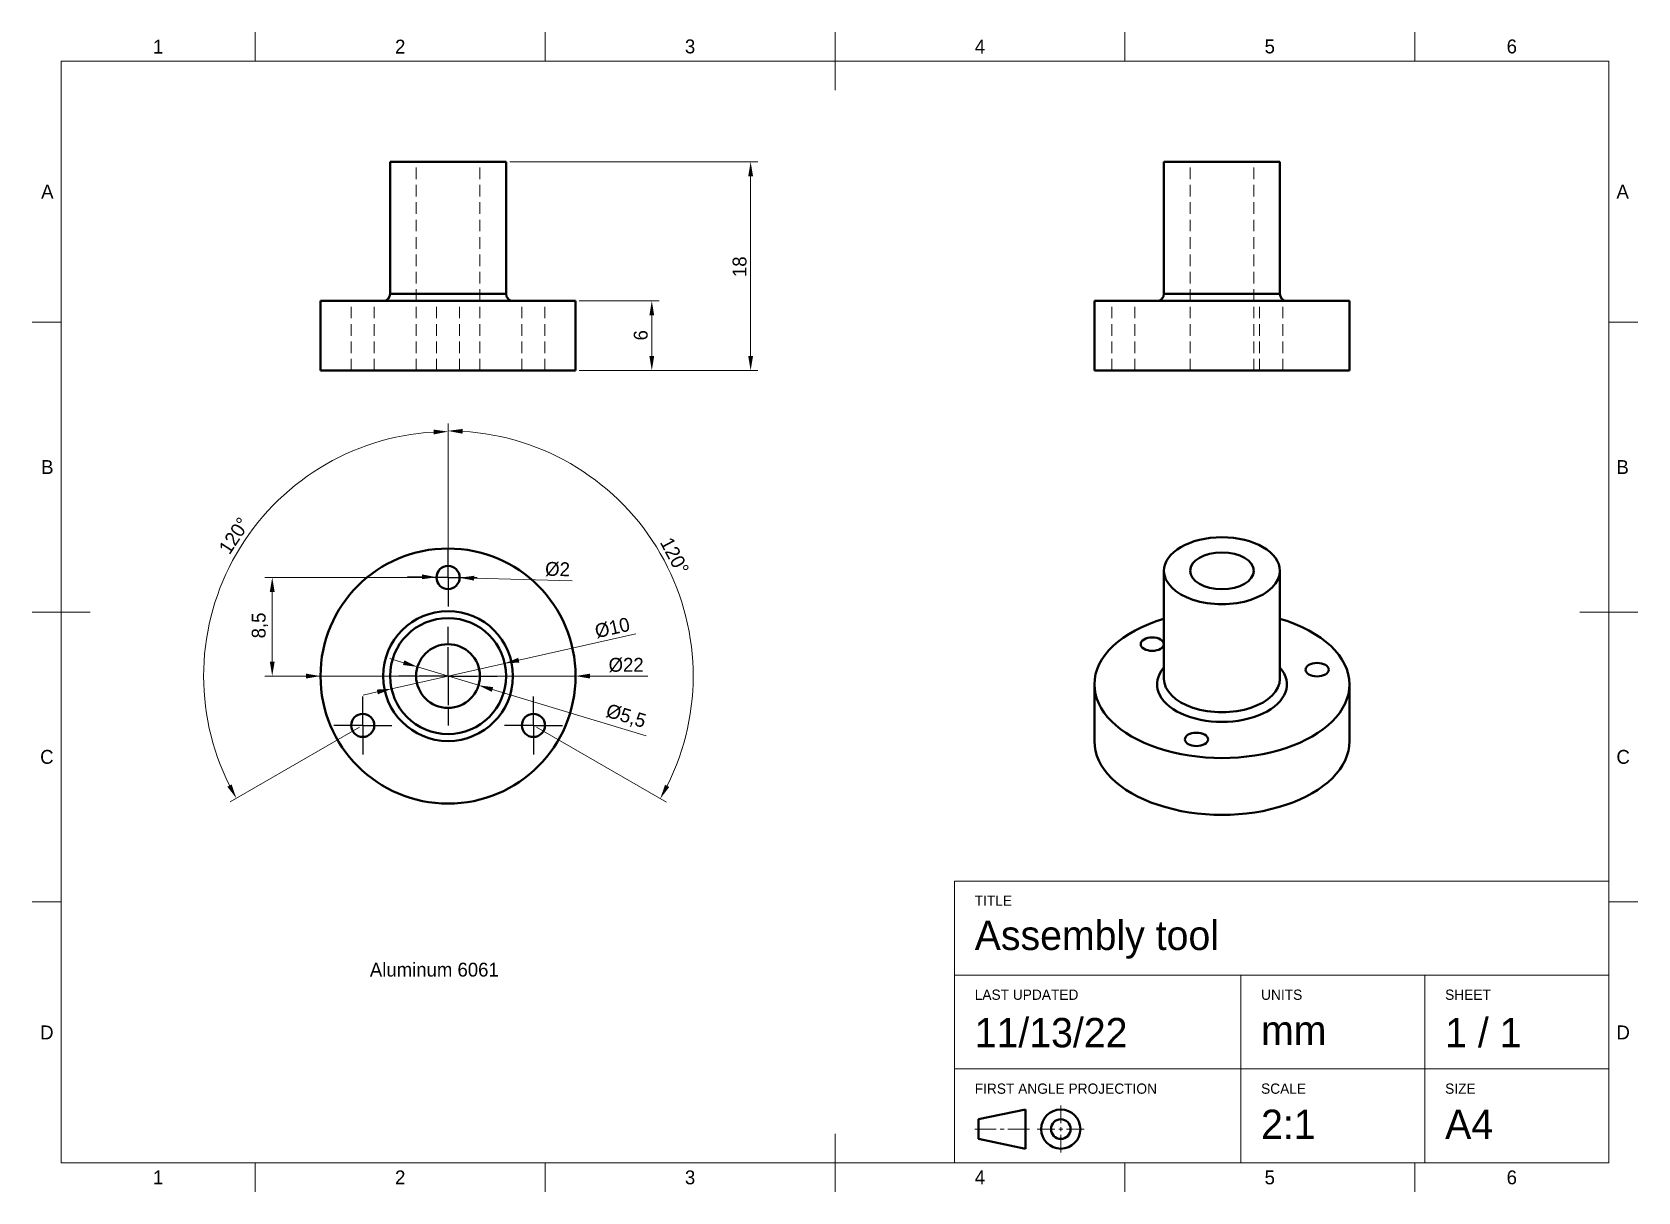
# Model space of a CAD drawing. Header units: millimetres. Extents: x 15 to 292, y 5 to 205.
import ezdxf

# ---------------------------------------------------------------- set-up
doc = ezdxf.new("R2010")
doc.units = ezdxf.units.MM
doc.linetypes.add('CenterLine', pattern=[8, 5, -1, 1, -1])
doc.linetypes.add('DraftedLine', pattern=[3, 2, -1])
for name, color, linetype in [('Annotations', 7, 'Continuous'), ('Border', 7, 'Continuous'), ('Geometries', 7, 'Continuous')]:
    doc.layers.add(name, color=color, linetype=linetype)
doc.styles.add('Shapr0', font='txt', dxfattribs={"height": 2.3925})
doc.styles.add('Shapr1', font='txt', dxfattribs={"height": 2.3925})
doc.styles.add('Shapr2', font='txt', dxfattribs={"height": 2.3925})
doc.styles.add('Shapr4', font='txt', dxfattribs={"height": 2.3925})
doc.dimstyles.new('ISO-25', dxfattribs={"dimtxt": 2.5, "dimasz": 2.5, "dimexe": 1.25, "dimexo": 0.625, "dimtad": 1, "dimtxsty": 'Standard', "dimcen": 2.5, "dimadec": 0, "dimazin": 0, "dimtfac": 1, "dimtmove": 0, "dimatfit": 3, "dimfxl": 1, "dimarcsym": 0})

# ---------------------------------------------------------------- blocks, each defined once
blk = doc.blocks.new('*D2')
at = {"layer": 'Annotations', "color": 0, "linetype": 'Continuous', "lineweight": 15}
for p, q in [((62.25, 93.95), (59.75, 93.95)), ((64.75, 93.95), (108.75, 93.95)), ((121.19, 93.95), (111.25, 93.95))]:
    blk.add_line(p, q, dxfattribs=at)
at = {"layer": 'Annotations', "color": 0}
for points in [[(62.25, 93.53), (62.25, 94.37), (64.75, 93.95)], [(111.25, 94.37), (111.25, 93.53), (108.75, 93.95)]]:
    blk.add_solid(points, dxfattribs=at)
at = {"layer": 'Defpoints', "color": 0}
for p in [(64.75, 93.95), (108.75, 93.95)]:
    blk.add_point(p, dxfattribs=at)
at = {"layer": 'Annotations', "color": 0, "lineweight": 15, "insert": (117.47, 95.85), "char_height": 2.393, "attachment_point": 5, "style": 'Shapr4'}
blk.add_mtext('\\A1;%%c22', dxfattribs=at)
blk = doc.blocks.new('*D3')
at = {"layer": 'Annotations', "color": 0, "linetype": 'Continuous', "lineweight": 15}
for p, q in [((79.09, 96.26), (76.7, 96.98)), ((81.48, 95.54), (92.02, 92.36)), ((94.41, 91.64), (120.92, 83.65))]:
    blk.add_line(p, q, dxfattribs=at)
at = {"layer": 'Annotations', "color": 0}
for points in [[(78.97, 95.86), (79.21, 96.66), (81.48, 95.54)], [(94.53, 92.04), (94.29, 91.24), (92.02, 92.36)]]:
    blk.add_solid(points, dxfattribs=at)
at = {"layer": 'Defpoints', "color": 0}
for p in [(81.48, 95.54), (92.02, 92.36)]:
    blk.add_point(p, dxfattribs=at)
at = {"layer": 'Annotations', "color": 0, "lineweight": 15, "insert": (117.42, 86.92), "char_height": 2.393, "attachment_point": 5, "rotation": 343.2182, "style": 'Shapr4'}
blk.add_mtext('\\A1;%%c5,5', dxfattribs=at)
blk = doc.blocks.new('*D4')
at = {"layer": 'Annotations', "color": 0, "linetype": 'Continuous', "lineweight": 15}
for p, q in [((82.25, 111.07), (79.75, 111.13)), ((84.75, 111), (88.75, 110.9)), ((91.25, 110.83), (108.17, 110.4))]:
    blk.add_line(p, q, dxfattribs=at)
at = {"layer": 'Annotations', "color": 0}
for points in [[(82.24, 110.65), (82.26, 111.48), (84.75, 111)], [(91.26, 111.25), (91.24, 110.42), (88.75, 110.9)]]:
    blk.add_solid(points, dxfattribs=at)
at = {"layer": 'Defpoints', "color": 0}
for p in [(84.75, 111), (88.75, 110.9)]:
    blk.add_point(p, dxfattribs=at)
at = {"layer": 'Annotations', "color": 0, "lineweight": 15, "insert": (105.64, 112.36), "char_height": 2.393, "attachment_point": 5, "rotation": 358.5324, "style": 'Shapr4'}
blk.add_mtext('\\A1;%%c2', dxfattribs=at)
blk = doc.blocks.new('*U5')
at = {"layer": 'Annotations', "linetype": 'Continuous', "lineweight": -3}
for q in [(86.75, 115.95), (81.75, 110.95), (86.75, 105.95), (91.75, 110.95)]:
    blk.add_line((86.75, 110.95), q, dxfattribs=at)
at = {"layer": 'Annotations', "linetype": 'CenterLine', "lineweight": -3}
for p, q in [((86.75, 112.95), (86.75, 115.95)), ((84.75, 110.95), (81.75, 110.95)), ((88.75, 110.95), (91.75, 110.95)), ((86.75, 108.95), (86.75, 105.95))]:
    blk.add_line(p, q, dxfattribs=at)
blk = doc.blocks.new('*U6')
at = {"layer": 'Annotations', "linetype": 'Continuous', "lineweight": -3}
for q in [(72.03, 90.45), (67.03, 85.45), (72.03, 80.45), (77.03, 85.45)]:
    blk.add_line((72.03, 85.45), q, dxfattribs=at)
at = {"layer": 'Annotations', "linetype": 'CenterLine', "lineweight": -3}
for p, q in [((72.03, 87.45), (72.03, 90.45)), ((70.03, 85.45), (67.03, 85.45)), ((72.03, 83.45), (72.03, 80.45)), ((74.03, 85.45), (77.03, 85.45))]:
    blk.add_line(p, q, dxfattribs=at)
blk = doc.blocks.new('*U7')
at = {"layer": 'Annotations', "linetype": 'Continuous', "lineweight": -3}
for q in [(101.47, 90.45), (96.47, 85.45), (101.47, 80.45), (106.47, 85.45)]:
    blk.add_line((101.47, 85.45), q, dxfattribs=at)
at = {"layer": 'Annotations', "linetype": 'CenterLine', "lineweight": -3}
for p, q in [((101.47, 87.45), (101.47, 90.45)), ((99.47, 85.45), (96.47, 85.45)), ((101.47, 83.45), (101.47, 80.45)), ((103.47, 85.45), (106.47, 85.45))]:
    blk.add_line(p, q, dxfattribs=at)
blk = doc.blocks.new('*D8')
at = {"layer": 'Annotations', "color": 0, "linetype": 'Continuous', "lineweight": 15}
for p, q in [((98.95, 96.69), (119.13, 101.23)), ((76.99, 91.76), (96.51, 96.14)), ((74.55, 91.21), (72.11, 90.66))]:
    blk.add_line(p, q, dxfattribs=at)
at = {"layer": 'Annotations', "color": 0}
for points in [[(98.85, 97.1), (99.04, 96.28), (96.51, 96.14)], [(74.65, 90.8), (74.46, 91.62), (76.99, 91.76)]]:
    blk.add_solid(points, dxfattribs=at)
at = {"layer": 'Defpoints', "color": 0}
for p in [(96.51, 96.14), (76.99, 91.76)]:
    blk.add_point(p, dxfattribs=at)
at = {"layer": 'Annotations', "color": 0, "lineweight": 15, "insert": (115.09, 102.26), "char_height": 2.393, "attachment_point": 5, "rotation": 12.6631, "style": 'Shapr4'}
blk.add_mtext('\\A1;%%c10', dxfattribs=at)
blk = doc.blocks.new('*D9')
at = {"layer": 'Annotations', "color": 0, "linetype": 'Continuous', "lineweight": 15}
for p, q in [((97.38, 182.65), (140.2, 182.65)), ((138.95, 149.15), (138.95, 180.15)), ((109.38, 146.65), (140.2, 146.65))]:
    blk.add_line(p, q, dxfattribs=at)
at = {"layer": 'Annotations', "color": 0}
for points in [[(139.36, 180.15), (138.53, 180.15), (138.95, 182.65)], [(138.53, 149.15), (139.36, 149.15), (138.95, 146.65)]]:
    blk.add_solid(points, dxfattribs=at)
at = {"layer": 'Defpoints', "color": 0}
for p in [(96.75, 182.65), (138.95, 182.65), (108.75, 146.65)]:
    blk.add_point(p, dxfattribs=at)
at = {"layer": 'Annotations', "color": 0, "lineweight": 15, "insert": (137.05, 164.54), "char_height": 2.393, "attachment_point": 5, "rotation": 90, "style": 'Shapr2'}
blk.add_mtext('\\A1;18', dxfattribs=at)
blk = doc.blocks.new('*D10')
at = {"layer": 'Annotations', "color": 0, "linetype": 'Continuous', "lineweight": 15}
for p, q in [((109.38, 158.65), (123.15, 158.65)), ((121.9, 149.15), (121.9, 156.15)), ((109.38, 146.65), (123.15, 146.65))]:
    blk.add_line(p, q, dxfattribs=at)
at = {"layer": 'Annotations', "color": 0}
for points in [[(122.31, 156.15), (121.48, 156.15), (121.9, 158.65)], [(121.48, 149.15), (122.31, 149.15), (121.9, 146.65)]]:
    blk.add_solid(points, dxfattribs=at)
at = {"layer": 'Defpoints', "color": 0}
for p in [(108.75, 158.65), (121.9, 158.65), (108.75, 146.65)]:
    blk.add_point(p, dxfattribs=at)
at = {"layer": 'Annotations', "color": 0, "lineweight": 15, "insert": (120, 152.72), "char_height": 2.393, "attachment_point": 5, "rotation": 90, "style": 'Shapr2'}
blk.add_mtext('\\A1;6', dxfattribs=at)
blk = doc.blocks.new('*D11')
at = {"layer": 'Annotations', "color": 0, "linetype": 'Continuous', "lineweight": 15}
for p, q in [((86.75, 111.58), (86.75, 137.36)), ((71.49, 85.14), (49.15, 72.24))]:
    blk.add_line(p, q, dxfattribs=at)
blk.add_arc((86.75, 93.95), 42.16, 93.3977, 206.6023, dxfattribs=at)
at = {"layer": 'Annotations', "color": 0}
for points in [[(84.26, 135.62), (84.24, 136.46), (86.75, 136.11)], [(48.68, 74.87), (49.42, 75.27), (50.23, 72.87)]]:
    blk.add_solid(points, dxfattribs=at)
at = {"layer": 'Defpoints', "color": 0}
for p in [(86.75, 110.95), (45.23, 101.27), (86.75, 93.95), (72.03, 85.45)]:
    blk.add_point(p, dxfattribs=at)
at = {"layer": 'Annotations', "color": 0, "lineweight": 15, "insert": (49.87, 118.15), "char_height": 2.393, "attachment_point": 5, "rotation": 56.7254, "style": 'Shapr4'}
blk.add_mtext('\\A1;120%%d', dxfattribs=at)
blk = doc.blocks.new('*D12')
at = {"layer": 'Annotations', "color": 0, "linetype": 'Continuous', "lineweight": 15}
for p, q in [((86.75, 111.58), (86.75, 137.48)), ((102.01, 85.14), (124.44, 72.19))]:
    blk.add_line(p, q, dxfattribs=at)
blk.add_arc((86.75, 93.95), 42.28, 333.3887, 86.6113, dxfattribs=at)
at = {"layer": 'Annotations', "color": 0}
for points in [[(89.26, 136.57), (89.24, 135.74), (86.75, 136.23)], [(124.18, 75.21), (124.91, 74.82), (123.36, 72.81)]]:
    blk.add_solid(points, dxfattribs=at)
at = {"layer": 'Defpoints', "color": 0}
for p in [(113.92, 126.34), (86.75, 110.95), (86.75, 93.95), (101.47, 85.45)]:
    blk.add_point(p, dxfattribs=at)
at = {"layer": 'Annotations', "color": 0, "lineweight": 15, "insert": (125.83, 114.67), "char_height": 2.393, "attachment_point": 5, "rotation": 297.9326, "style": 'Shapr4'}
blk.add_mtext('\\A1;120%%d', dxfattribs=at)
blk = doc.blocks.new('*D13')
at = {"layer": 'Annotations', "color": 0, "linetype": 'Continuous', "lineweight": 15}
for p, q in [((86.12, 110.95), (55.17, 110.95)), ((56.42, 96.45), (56.42, 108.45)), ((86.12, 93.95), (55.17, 93.95))]:
    blk.add_line(p, q, dxfattribs=at)
at = {"layer": 'Annotations', "color": 0}
for points in [[(56.84, 108.45), (56, 108.45), (56.42, 110.95)], [(56, 96.45), (56.84, 96.45), (56.42, 93.95)]]:
    blk.add_solid(points, dxfattribs=at)
at = {"layer": 'Defpoints', "color": 0}
for p in [(56.42, 110.95), (86.75, 110.95), (86.75, 93.95)]:
    blk.add_point(p, dxfattribs=at)
at = {"layer": 'Annotations', "color": 0, "lineweight": 15, "insert": (54.3, 102.68), "char_height": 2.393, "attachment_point": 5, "rotation": 90, "style": 'Shapr4'}
blk.add_mtext('\\A1;8,5', dxfattribs=at)
blk = doc.blocks.new('*U14')
at = {"layer": 'Annotations', "linetype": 'CenterLine', "lineweight": -3}
for p, q in [((86.75, 99.45), (86.75, 102.45)), ((81.25, 93.95), (78.25, 93.95)), ((92.25, 93.95), (95.25, 93.95)), ((86.75, 88.45), (86.75, 85.45))]:
    blk.add_line(p, q, dxfattribs=at)
at = {"layer": 'Annotations', "linetype": 'Continuous', "lineweight": -3}
for q in [(86.75, 98.95), (81.75, 93.95), (86.75, 88.95), (91.75, 93.95)]:
    blk.add_line((86.75, 93.95), q, dxfattribs=at)
blk = doc.blocks.new('*U15')
at = {"layer": 'Border', "linetype": 'Continuous', "lineweight": 15}
for p, q in [((287, 58.6), (174.1, 58.6)), ((174.1, 10), (174.1, 58.6)), ((287, 10), (287, 58.6)), ((287, 42.4), (174.1, 42.4)), ((223.5, 10), (223.5, 42.4)), ((255.25, 10), (255.25, 42.4)), ((287, 26.2), (174.1, 26.2)), ((192.450088, 16.837486), (192.450088, 19.875004)), ((177.6, 15.82498), (181.312522, 15.82498)), ((181.987526, 15.82498), (182.66253, 15.82498)), ((187.050056, 15.82498), (183.337534, 15.82498)), ((191.437582, 15.82498), (188.400064, 15.82498)), ((192.112586, 15.82498), (192.78759, 15.82498)), ((192.450088, 15.487478), (192.450088, 16.162482)), ((192.450088, 14.812474), (192.450088, 11.774956)), ((193.462594, 15.82498), (196.500112, 15.82498)), ((287, 10), (174.1, 10))]:
    blk.add_line(p, q, dxfattribs=at)
at = {"layer": 'Border', "linetype": 'Continuous', "lineweight": 40}
for p, q in [((178.275004, 17.51249), (186.375052, 19.2)), ((178.275004, 17.51249), (178.275004, 14.13747)), ((186.375052, 19.2), (186.375052, 12.44996)), ((178.275004, 14.13747), (186.375052, 12.44996))]:
    blk.add_line(p, q, dxfattribs=at)
for radius in [3.37502, 1.68751]:
    blk.add_circle((192.450088, 15.82498), radius, dxfattribs=at)

msp = doc.modelspace()

# ---------------------------------------------------------------- linework, layer by layer
at = {"layer": 'Border', "linetype": 'Continuous', "lineweight": 15}
for p, q in [((53.5, 200), (53.5, 205)), ((103.5, 200), (103.5, 205)), ((153.5, 195), (153.5, 205)), ((203.5, 200), (203.5, 205)), ((253.5, 200), (253.5, 205)), ((287, 200), (20, 200)), ((20, 200), (20, 10)), ((287, 10), (287, 200)), ((20, 155), (15, 155)), ((287, 155), (292, 155)), ((25, 105), (15, 105)), ((282, 105), (292, 105)), ((20, 55), (15, 55)), ((287, 55), (292, 55)), ((153.5, 15), (153.5, 5)), ((20, 10), (287, 10)), ((53.5, 10), (53.5, 5)), ((103.5, 10), (103.5, 5)), ((203.5, 10), (203.5, 5)), ((253.5, 10), (253.5, 5))]:
    msp.add_line(p, q, dxfattribs=at)
at = {"layer": 'Geometries', "linetype": 'Continuous', "lineweight": 40}
for p, q in [((76.75, 182.65), (96.75, 182.65)), ((76.75, 159.85), (76.75, 182.65)), ((96.75, 159.85), (96.75, 182.65)), ((210.25, 182.65), (230.25, 182.65)), ((210.25, 159.85), (210.25, 182.65)), ((230.25, 159.85), (230.25, 182.65)), ((64.75, 158.65), (75.55, 158.65)), ((64.75, 146.65), (64.75, 158.65)), ((75.55, 158.65), (97.95, 158.65)), ((76.75, 159.85), (96.75, 159.85)), ((97.95, 158.65), (108.75, 158.65)), ((108.75, 146.65), (108.75, 158.65)), ((198.25, 158.65), (209.05, 158.65)), ((198.25, 146.65), (198.25, 158.65)), ((209.05, 158.65), (231.45, 158.65)), ((210.25, 159.85), (230.25, 159.85)), ((231.45, 158.65), (242.25, 158.65)), ((242.25, 146.65), (242.25, 158.65)), ((64.75, 146.65), (108.75, 146.65)), ((198.25, 146.65), (242.25, 146.65)), ((210.25, 112.111), (210.25, 103.829)), ((230.25, 103.829), (230.25, 112.111)), ((210.25, 95.427), (210.25, 103.829)), ((230.25, 95.427), (230.25, 103.829)), ((210.25, 93.495), (210.25, 95.427)), ((230.25, 93.495), (230.25, 95.427)), ((198.25, 82.717), (198.25, 92.515)), ((242.25, 82.717), (242.25, 92.515))]:
    msp.add_line(p, q, dxfattribs=at)
at = {"layer": 'Geometries', "linetype": 'DraftedLine', "lineweight": 15}
for p, q in [((81.25, 146.65), (81.25, 182.65)), ((92.25, 146.65), (92.25, 182.65)), ((214.75, 146.65), (214.75, 182.65)), ((225.75, 146.65), (225.75, 182.65)), ((70.028, 146.65), (70.028, 158.65)), ((74.028, 146.65), (74.028, 158.65)), ((84.75, 146.65), (84.75, 158.65)), ((88.75, 146.65), (88.75, 158.65)), ((99.472, 146.65), (99.472, 158.65)), ((103.472, 146.65), (103.472, 158.65)), ((201.25, 146.65), (201.25, 158.65)), ((205.25, 146.65), (205.25, 158.65)), ((226.75, 146.65), (226.75, 158.65)), ((230.75, 146.65), (230.75, 158.65))]:
    msp.add_line(p, q, dxfattribs=at)
at = {"layer": 'Geometries', "linetype": 'Continuous', "lineweight": 40}
for centre, radius in [((86.75, 93.95), 22), ((86.75, 110.95), 2), ((86.75, 93.95), 11.2), ((86.75, 93.95), 10), ((86.75, 93.95), 5.5), ((72.028, 85.45), 2), ((101.472, 85.45), 2)]:
    msp.add_circle(centre, radius, dxfattribs=at)
for centre, start, end in [((75.55, 159.85), 270, 0), ((97.95, 159.85), 180, 270), ((209.05, 159.85), 270, 0), ((231.45, 159.85), 180, 270)]:
    msp.add_arc(centre, 1.2, start, end, dxfattribs=at)
for centre, major_axis, start_param, end_param in [((220.25, 112.111), (-10, 0), 3.1415927, 6.2831853), ((220.25, 112.111), (-10, 0), 0, 3.1415927), ((220.25, 92.515), (-22, 0), 5.1842508, 6.2831853), ((220.25, 92.515), (-22, 0), 3.1415927, 4.2405271), ((220.25, 92.515), (11.2, 0), 2.6744465, 6.7503314), ((220.25, 92.515), (-22, 0), 0, 3.1415927), ((220.25, 93.495), (-10, 0), 0, 3.1415927), ((220.25, 82.717), (-22, 0), 0, 3.1415927)]:
    msp.add_ellipse(centre, major_axis=major_axis, ratio=0.5773503, start_param=start_param, end_param=end_param, dxfattribs=at)
for centre, major_axis in [((220.25, 112.111), (-5.5, 0)), ((208.229, 99.455), (-2, 0)), ((236.671, 95.055), (-2, 0)), ((215.85, 83.035), (-2, 0))]:
    msp.add_ellipse(centre, major_axis=major_axis, ratio=0.5773503, dxfattribs=at)

# ---------------------------------------------------------------- block references
for name in ['*U5', '*U14', '*U6', '*U7', '*U15']:
    msp.add_blockref(name, (0, 0))

# ---------------------------------------------------------------- texts
at = {"layer": 'Annotations', "linetype": 'Continuous', "lineweight": 15, "insert": (73.266, 43.305), "char_height": 1.79438, "width": 84.66672, "attachment_point": 4}
msp.add_mtext('{\\fSF-Mono-Regular-Extended.ttf|b0|i0|c0|p0;\\H1.333333x;Aluminum 6061}', dxfattribs=at)
at = {"layer": 'Border', "linetype": 'Continuous', "lineweight": 15, "char_height": 2.393, "width": 2.3925, "style": 'Shapr0'}
for s, insert, attachment_point in [('1', (36.75, 201.304), 8), ('2', (78.5, 201.304), 8), ('3', (128.5, 201.304), 8), ('4', (178.5, 201.304), 8), ('5', (228.5, 201.304), 8), ('6', (270.25, 201.304), 8), ('A', (18.696, 177.5), 6), ('A', (288.304, 177.5), 4), ('B', (18.696, 130), 6), ('B', (288.304, 130), 4), ('C', (18.696, 80), 6), ('C', (288.304, 80), 4), ('D', (18.696, 32.5), 6), ('D', (288.304, 32.5), 4), ('1', (36.75, 8.696), 2), ('2', (78.5, 8.696), 2), ('3', (128.5, 8.696), 2), ('4', (178.5, 8.696), 2), ('5', (228.5, 8.696), 2), ('6', (270.25, 8.696), 2)]:
    msp.add_mtext(s, dxfattribs=dict(at, insert=insert, attachment_point=attachment_point))
at = {"layer": 'Border', "linetype": 'Continuous', "lineweight": 15, "attachment_point": 7, "style": 'Shapr1'}
for s, insert, char_height in [('TITLE', (177.6, 54.33), 1.7705), ('Assembly tool', (177.6, 45.187), 5.06253), ('LAST UPDATED', (177.6, 38.092), 1.77045), ('UNITS', (227, 38.092), 1.7705), ('SHEET', (258.75, 38.092), 1.7705), ('11/13/22', (177.6, 29.856), 5.0625), ('mm', (227, 30.337), 5.0625), ('1 / 1', (258.75, 29.856), 5.0625), ('FIRST ANGLE PROJECTION', (177.6, 21.892), 1.77045), ('SCALE', (227, 21.892), 1.7705), ('SIZE', (258.75, 21.892), 1.7705), ('2:1', (227, 14.116), 5.0625), ('A4', (258.75, 14.137), 5.0625)]:
    msp.add_mtext(s, dxfattribs=dict(at, insert=insert, char_height=char_height))

# ---------------------------------------------------------------- dimensions: what is measured, and where the dimension line sits
at = {"layer": 'Annotations', "linetype": 'Continuous', "lineweight": 15}
for base, p1, p2, override, picture, middle in [((138.947, 182.65), (108.75, 146.65), (96.75, 182.65), {"dimscale": 1, "dimgap": 0.7, "dimdec": 2, "dimlfac": 0.5, "dimzin": 8, "dimdsep": 44, "dimtxsty": 'Shapr2', "dimse1": 0, "dimse2": 0, "dimadec": 2, "dimtol": 0, "dimlim": 0, "dimtp": 0, "dimtm": 0, "dimtfac": 0.6, "dimtdec": 8, "dimfrac": 2, "dimtolj": 1, "dimlwd": 15, "dimlwe": 15}, '*D9', (138.947, 164.542)), ((121.896, 158.65), (108.75, 146.65), (108.75, 158.65), {"dimscale": 1, "dimgap": 0.7, "dimdec": 2, "dimlfac": 0.5, "dimzin": 8, "dimdsep": 44, "dimtxsty": 'Shapr2', "dimse1": 0, "dimse2": 0, "dimadec": 2, "dimtol": 0, "dimlim": 0, "dimtp": 0, "dimtm": 0, "dimtfac": 0.6, "dimtdec": 8, "dimfrac": 2, "dimtolj": 1, "dimlwd": 15, "dimlwe": 15}, '*D10', (121.896, 152.721)), ((56.42, 110.95), (86.75, 93.95), (86.75, 110.95), {"dimscale": 1, "dimgap": 0.7, "dimdec": 2, "dimlfac": 0.5, "dimzin": 8, "dimdsep": 44, "dimtxsty": 'Shapr4', "dimse1": 0, "dimse2": 0, "dimadec": 2, "dimtol": 0, "dimlim": 0, "dimtp": 0, "dimtm": 0, "dimtfac": 0.6, "dimtdec": 8, "dimfrac": 2, "dimtolj": 1, "dimlwd": 15, "dimlwe": 15}, '*D13', (56.42, 102.682))]:
    dim = msp.add_linear_dim(base=base, p1=p1, p2=p2, angle=90, dimstyle='ISO-25', override=override, dxfattribs=at)
    dim.commit()
    dim.dimension.update_dxf_attribs({"geometry": picture, "text_midpoint": middle, "dimtype": 160})
for base, p1, p2, picture, middle in [((45.227, 101.272), (86.75, 110.95), (72.028, 85.45), '*D11', (51.499, 117.083)), ((113.924, 126.335), (101.472, 85.45), (86.75, 110.95), '*D12', (124.101, 113.753))]:
    dim = msp.add_angular_dim_3p(base=base, center=(86.75, 93.95), p1=p1, p2=p2, dimstyle='ISO-25', override={"dimscale": 1, "dimgap": 0.7, "dimlfac": 0.5, "dimdsep": 44, "dimtxsty": 'Shapr4', "dimaunit": 0, "dimadec": 2, "dimazin": 2, "dimtol": 0, "dimlim": 0, "dimtp": 0, "dimtm": 0, "dimtfac": 0.6, "dimtdec": 8, "dimfrac": 2, "dimtolj": 1, "dimlwd": 15, "dimlwe": 15}, dxfattribs=at)
    dim.commit()
    dim.dimension.update_dxf_attribs({"geometry": picture, "text_midpoint": middle, "dimtype": 165})
for p1, p2, picture, middle in [((84.751, 111.001), (88.749, 110.899), '*D4', (105.595, 110.467)), ((76.993, 91.758), (96.507, 96.142), '*D8', (115.501, 100.41)), ((81.484, 95.538), (92.016, 92.362), '*D3', (116.811, 84.885))]:
    dim = msp.add_diameter_dim_2p(p1=p1, p2=p2, dimstyle='ISO-25', override={"dimscale": 1, "dimgap": 0.7, "dimdec": 2, "dimlfac": 0.5, "dimzin": 8, "dimdsep": 44, "dimtxsty": 'Shapr4', "dimadec": 2, "dimtol": 0, "dimlim": 0, "dimtp": 0, "dimtm": 0, "dimtfac": 0.6, "dimtdec": 8, "dimfrac": 2, "dimtolj": 1, "dimlwd": 15, "dimlwe": 15}, dxfattribs=at)
    dim.commit()
    dim.dimension.update_dxf_attribs({"geometry": picture, "text_midpoint": middle, "dimtype": 163})
dim = msp.add_diameter_dim_2p(p1=(64.75, 93.95), p2=(108.75, 93.95), dimstyle='ISO-25', override={"dimscale": 1, "dimgap": 0.7, "dimdec": 2, "dimlfac": 0.5, "dimzin": 8, "dimdsep": 44, "dimtxsty": 'Shapr4', "dimadec": 2, "dimtol": 0, "dimlim": 0, "dimtp": 0, "dimtm": 0, "dimtfac": 0.6, "dimtdec": 8, "dimfrac": 2, "dimtolj": 1, "dimlwd": 15, "dimlwe": 15}, dxfattribs=at)
dim.commit()
dim.dimension.update_dxf_attribs({"geometry": '*D2', "text_midpoint": (117.469, 95.846)})

doc.saveas('drawing.dxf')
